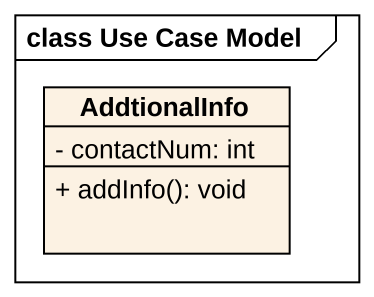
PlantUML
@startuml
mainframe class Use Case Model
hide circle
hide empty members
skinparam classAttributeIconSize 0
class AddtionalInfo {
  - contactNum: int
  + addInfo(): void
}
@enduml
